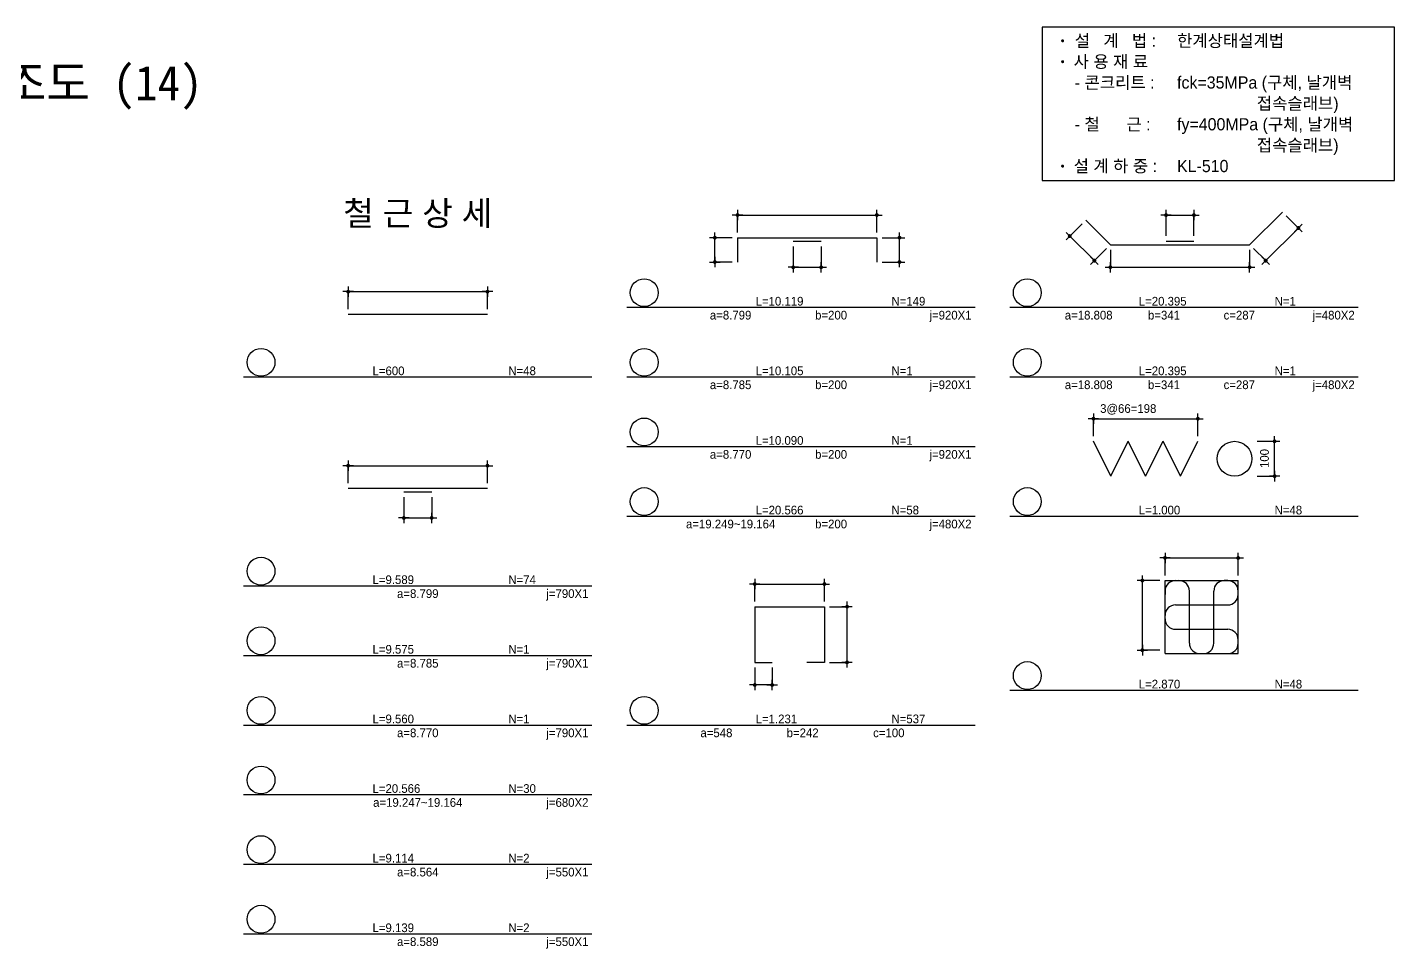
# Model space of a CAD drawing. Extents: x 2629709 to 3675628, y 1179 to 102095.
# Drawn here: x 3613950 to 3633578, y 15215 to 28450 of the extents above; entities that cross this region are included whole.
import ezdxf
from ezdxf.enums import TextEntityAlignment as Align

# ---------------------------------------------------------------- set-up
doc = ezdxf.new("R2010")
doc.units = 0
doc.header["$LTSCALE"] = 550
doc.header["$MEASUREMENT"] = 0
for name, color, linetype in [('CS-DIML', 1, 'CONTINUOUS'), ('CS-DIMS', 1, 'CONTINUOUS'), ('CS-DIMT', 3, 'CONTINUOUS'), ('CS-LEAT', 7, 'CONTINUOUS'), ('CS-NOTE', 3, 'CONTINUOUS'), ('CS-RBAR-EREC', 6, 'CONTINUOUS'), ('CS-RBAR-MAJR', 6, 'CONTINUOUS'), ('CS-SYMB', 3, 'CONTINUOUS'), ('CS-SYMB-LIN3', 1, 'CONTINUOUS'), ('CS-TEXT', 3, 'CONTINUOUS'), ('CZ-TEX1', 6, 'CONTINUOUS'), ('TITLE-TEXT', 7, 'CONTINUOUS')]:
    doc.layers.add(name, color=color, linetype=linetype)
doc.styles.add('A_STANDARD', font='Dotum.ttf')
doc.styles.add('TB_TEXT', font='DotumChe.ttf')
doc.styles.add('돋움', font='Dotum.ttf')

# ---------------------------------------------------------------- blocks, each defined once
blk = doc.blocks.new('CSBSHPE-A00')
at = {"layer": 'CS-DIMS'}
for p, q in [((-20, 8), (-20, 5)), ((20, 8), (20, 5)), ((-18.5, 6.5), (-21.5, 6.5)), ((-20, 1.5), (-20, 6.5)), ((-20, 6.5), (20, 6.5)), ((21.5, 6.5), (18.5, 6.5)), ((20, 1.5), (20, 6.5))]:
    blk.add_line(p, q, dxfattribs=at)
at = {"layer": 'CS-DIMS', "const_width": 0.55}
for points in [[(-19.725, 6.5, 1), (-20.275, 6.5, 1)], [(20.275, 6.5, 1), (19.725, 6.5, 1)]]:
    blk.add_lwpolyline(points, format="xyb", close=True, dxfattribs=at)
at = {"layer": 'CS-RBAR-EREC'}
blk.add_line((-20, 0), (20, 0), dxfattribs=at)
at = {"layer": 'CS-TEXT', "style": 'A_STANDARD', "flags": 1}
blk.add_attdef('A', text='', height=2.5, dxfattribs=at).set_placement((-0.000047, 8.166619), align=Align.CENTER)
blk = doc.blocks.new('CSBNUM1-JEWON')
at = {"layer": 'CS-SYMB-LIN3'}
blk.add_circle((5, 4.2), 4, dxfattribs=at)
at = {"layer": 'CS-TEXT', "style": 'A_STANDARD', "flags": 1}
blk.add_attdef('RB_NO', text='', height=2.5, dxfattribs=at).set_placement((5, 4.2), align=Align.MIDDLE)
for tag, p in [('RB_DIA', (11.5, 1.5)), ('RB_LEN', (1.739, -3.958874))]:
    blk.add_attdef(tag, p, '', height=2.5, dxfattribs=at)
blk = doc.blocks.new('CSBSHPE-A01')
at = {"layer": 'CS-DIMS'}
for p, q in [((-20, 8), (-20, 5)), ((20, 5), (20, 8)), ((-18.5, 6.5), (-21.5, 6.5)), ((-20, 1.5), (-20, 6.5)), ((-20, 6.5), (20, 6.5)), ((18.5, 6.5), (21.5, 6.5)), ((20, 1.5), (20, 6.5)), ((-4, -2.5), (-4, -8.5)), ((4, -2.5), (4, -8.5)), ((-4, -7), (-4, -10)), ((4, -10), (4, -7)), ((-2.5, -8.5), (-5.5, -8.5)), ((-4, -8.5), (4, -8.5)), ((2.5, -8.5), (5.5, -8.5))]:
    blk.add_line(p, q, dxfattribs=at)
at = {"layer": 'CS-DIMS', "const_width": 0.55}
for points in [[(-19.725, 6.5, 1), (-20.275, 6.5, 1)], [(20.275, 6.5, 1), (19.725, 6.5, 1)], [(-3.725, -8.5, 1), (-4.275, -8.5, 1)], [(4.275, -8.5, 1), (3.725, -8.5, 1)]]:
    blk.add_lwpolyline(points, format="xyb", close=True, dxfattribs=at)
at = {"layer": 'CS-RBAR-EREC'}
for p, q in [((-20, 0), (20, 0)), ((-4, -1), (4, -1))]:
    blk.add_line(p, q, dxfattribs=at)
at = {"layer": 'CS-TEXT', "style": 'A_STANDARD', "flags": 1}
for tag, p in [('A', (0, 8.166667)), ('J', (0, -6.833333))]:
    blk.add_attdef(tag, text='', height=2.5, dxfattribs=at).set_placement(p, align=Align.CENTER)
blk = doc.blocks.new('CSBSHPE-D01')
at = {"layer": 'CS-DIMS'}
for p, q in [((-20, 8), (-20, 5)), ((20, 5), (20, 8)), ((-18.5, 6.5), (-21.5, 6.5)), ((-20, 1.5), (-20, 6.5)), ((-20, 6.5), (20, 6.5)), ((18.5, 6.5), (21.5, 6.5)), ((20, 1.5), (20, 6.5)), ((-25, 0), (-28, 0)), ((-26.5, -1.5), (-26.5, 1.5)), ((-26.5, -7), (-26.5, 0)), ((-21.5, 0), (-26.5, 0)), ((21.5, 0), (26.5, 0)), ((25, 0), (28, 0)), ((26.5, -1.5), (26.5, 1.5)), ((26.5, -7), (26.5, 0)), ((-4, -2.5), (-4, -8.5)), ((4, -2.5), (4, -8.5)), ((-28, -7), (-25, -7)), ((-26.5, -5.5), (-26.5, -8.5)), ((-21.5, -7), (-26.5, -7)), ((-4, -7), (-4, -10)), ((4, -10), (4, -7)), ((21.5, -7), (26.5, -7)), ((25, -7), (28, -7)), ((26.5, -8.5), (26.5, -5.5)), ((-2.5, -8.5), (-5.5, -8.5)), ((-4, -8.5), (4, -8.5)), ((2.5, -8.5), (5.5, -8.5))]:
    blk.add_line(p, q, dxfattribs=at)
at = {"layer": 'CS-DIMS', "const_width": 0.55}
for points in [[(-19.725, 6.5, 1), (-20.275, 6.5, 1)], [(20.275, 6.5, 1), (19.725, 6.5, 1)], [(-26.225, 0, 1), (-26.775, 0, 1)], [(26.775, 0, 1), (26.225, 0, 1)], [(-26.225, -7, 1), (-26.775, -7, 1)], [(26.775, -7, 1), (26.225, -7, 1)], [(-3.725, -8.5, 1), (-4.275, -8.5, 1)], [(4.275, -8.5, 1), (3.725, -8.5, 1)]]:
    blk.add_lwpolyline(points, format="xyb", close=True, dxfattribs=at)
at = {"layer": 'CS-RBAR-EREC'}
for p, q in [((-20, 0), (-20, -7)), ((-20, 0), (20, 0)), ((20, 0), (20, -7)), ((-4, -1), (4, -1))]:
    blk.add_line(p, q, dxfattribs=at)
at = {"layer": 'CS-TEXT', "style": 'A_STANDARD', "flags": 1}
for tag, p in [('A', (0, 8.166667)), ('J', (0, -6.833333))]:
    blk.add_attdef(tag, text='', height=2.5, dxfattribs=at).set_placement(p, align=Align.CENTER)
for tag, p in [('B', (-28.166667, -3.430843)), ('C', (24.833333, -3.430843))]:
    blk.add_attdef(tag, text='', height=2.5, rotation=90, dxfattribs=at).set_placement(p, align=Align.CENTER)
blk = doc.blocks.new('CSBSHPE-H02')
at = {"layer": 'CS-DIMS'}
for p, q in [((-10, 8), (-10, 5)), ((10, 5), (10, 8)), ((-8.5, 6.5), (-11.5, 6.5)), ((-10, 1.5), (-10, 6.5)), ((-10, 6.5), (10, 6.5)), ((8.5, 6.5), (11.5, 6.5)), ((10, 1.5), (10, 6.5)), ((11.5, 0), (16.5, 0)), ((18, 0), (15, 0)), ((16.5, -1.5), (16.5, 1.5)), ((16.5, -16), (16.5, 0)), ((16.5, -17.5), (16.5, -14.5)), ((-10, -17.5), (-10, -22.5)), ((-5, -17.5), (-5, -22.5)), ((11.5, -16), (16.5, -16)), ((18, -16), (15, -16)), ((-8.5, -22.5), (-11.5, -22.5)), ((-10, -21), (-10, -24)), ((-5, -22.5), (-10, -22.5)), ((-6.5, -22.5), (-3.5, -22.5)), ((-5, -24), (-5, -21))]:
    blk.add_line(p, q, dxfattribs=at)
at = {"layer": 'CS-DIMS', "const_width": 0.55}
for points in [[(-9.725, 6.5, 1), (-10.275, 6.5, 1)], [(10.275, 6.5, 1), (9.725, 6.5, 1)], [(16.775, 0, 1), (16.225, 0, 1)], [(16.775, -16, 1), (16.225, -16, 1)], [(-9.725, -22.5, 1), (-10.275, -22.5, 1)], [(-4.725, -22.5, 1), (-5.275, -22.5, 1)]]:
    blk.add_lwpolyline(points, format="xyb", close=True, dxfattribs=at)
at = {"layer": 'CS-RBAR-EREC'}
for p, q in [((-10, 0), (10, 0)), ((-10, 0), (-10, -16)), ((10, 0), (10, -16)), ((-10, -16), (-5, -16)), ((10, -16), (5, -16))]:
    blk.add_line(p, q, dxfattribs=at)
at = {"layer": 'CS-TEXT', "style": 'A_STANDARD', "flags": 1}
for tag, p in [('A', (0, 8.166667)), ('C', (-7.5, -20.833333))]:
    blk.add_attdef(tag, text='', height=2.5, dxfattribs=at).set_placement(p, align=Align.CENTER)
blk.add_attdef('B', text='', height=2.5, rotation=90, dxfattribs=at).set_placement((14.833333, -7.930843), align=Align.CENTER)
blk = doc.blocks.new('CSBSHPE-K00')
at = {"layer": 'CS-DIMS'}
for p, q in [((-15, 8), (-15, 5)), ((15, 5), (15, 8)), ((-13.5, 6.5), (-16.5, 6.5)), ((-15, 1.5), (-15, 6.5)), ((-15, 6.5), (15, 6.5)), ((13.5, 6.5), (16.5, 6.5)), ((15, 1.5), (15, 6.5)), ((32.023334, 0), (37.023334, 0)), ((35.523334, 0), (38.523334, 0)), ((37.023334, -1.5), (37.023334, 1.5)), ((37.023334, -10), (37.023334, 0)), ((32.023334, -10), (37.023334, -10)), ((38.523334, -10), (35.523334, -10)), ((37.023334, -8.5), (37.023334, -11.5))]:
    blk.add_line(p, q, dxfattribs=at)
at = {"layer": 'CS-DIMS', "const_width": 0.55}
for points in [[(-14.725, 6.5, 1), (-15.275, 6.5, 1)], [(15.275, 6.5, 1), (14.725, 6.5, 1)], [(37.298334, 0, 1), (36.748334, 0, 1)], [(37.298334, -10, 1), (36.748334, -10, 1)]]:
    blk.add_lwpolyline(points, format="xyb", close=True, dxfattribs=at)
at = {"layer": 'CS-DIMS'}
for centre, start, end in [((37.023334, 0), 90, 270), ((37.023334, 0), 270, 90), ((37.023334, -10), 90, 270), ((37.023334, -10), 270, 90)]:
    blk.add_arc(centre, 0.275, start, end, dxfattribs=at)
at = {"layer": 'CS-RBAR-EREC'}
for p, q in [((-10, -10), (-15, 0)), ((-10, -10), (-5, 0)), ((0, -10), (-5, 0)), ((0, -10), (5, 0)), ((10, -10), (5, 0)), ((10, -10), (15, 0))]:
    blk.add_line(p, q, dxfattribs=at)
blk.add_circle((25.523334, -5), 5, dxfattribs=at)
at = {"layer": 'CS-SYMB', "color": 3, "style": 'A_STANDARD'}
blk.add_text('3@66=198', height=2.5, dxfattribs=at).set_placement((-5, 8.166667), align=Align.CENTER)
blk.add_text('100', height=2.5, rotation=90, dxfattribs=at).set_placement((35.356668, -4.930843), align=Align.CENTER)
blk = doc.blocks.new('CSBSHPE-X08')
at = {"layer": 'CS-DIMS'}
for p, q in [((-9, 13.5), (-12, 13.5)), ((-10.5, 15), (-10.5, 12)), ((-10.5, 8.5), (-10.5, 13.5)), ((-10.5, 13.5), (10.5, 13.5)), ((9, 13.5), (12, 13.5)), ((10.5, 12), (10.5, 15)), ((10.5, 8.5), (10.5, 13.5)), ((-17, 5.5), (-17, 8.5)), ((-15.5, 7), (-18.5, 7)), ((-12, 7), (-17, 7)), ((-17, -13), (-17, 7)), ((-17, -11.5), (-17, -14.5)), ((-18.5, -13), (-15.5, -13)), ((-12, -13), (-17, -13))]:
    blk.add_line(p, q, dxfattribs=at)
at = {"layer": 'CS-DIMS', "const_width": 0.55}
for points in [[(-10.225, 13.5, 1), (-10.775, 13.5, 1)], [(10.775, 13.5, 1), (10.225, 13.5, 1)], [(-16.725, 7, 1), (-17.275, 7, 1)], [(-16.725, -13, 1), (-17.275, -13, 1)]]:
    blk.add_lwpolyline(points, format="xyb", close=True, dxfattribs=at)
at = {"layer": 'CS-RBAR-EREC'}
for p, q in [((-10.5, 7), (10.5, 7)), ((-10.5, -14), (-10.5, 7)), ((-10.5, 4), (-10.5, 3)), ((-7.5, 7), (-6.5, 7)), ((-3.5, -11), (-3.5, 4)), ((3.5, -11), (3.5, 4)), ((7.5, 7), (6.5, 7)), ((10.5, -14), (10.5, 7)), ((10.5, 3), (10.5, 4)), ((-7.5, 0), (7.5, 0)), ((-10.5, -4), (-10.5, -3)), ((-7.5, -7), (7.5, -7)), ((10.5, -11), (10.5, -10)), ((-10.5, -14), (10.5, -14))]:
    blk.add_line(p, q, dxfattribs=at)
for centre, start, end in [((-7.5, 4), 90, 180), ((-6.5, 4), 0, 90), ((6.5, 4), 90, 180), ((7.5, 4), 0, 90), ((-7.5, -3), 90, 180), ((7.5, 3), 270, 360), ((-7.5, -4), 180, 270), ((7.5, -10), 0, 90), ((-0.5, -11), 180, 270), ((0.5, -11), 270, 360), ((7.5, -11), 270, 360)]:
    blk.add_arc(centre, 3, start, end, dxfattribs=at)
at = {"layer": 'CS-TEXT', "style": 'A_STANDARD', "flags": 1}
blk.add_attdef('3@100=300', text='', height=2.5, dxfattribs=at).set_placement((0, 15.167), align=Align.CENTER)
blk.add_attdef('3@100=300', text='', height=2.5, rotation=90, dxfattribs=at).set_placement((-18.667, -2.931), align=Align.CENTER)
blk = doc.blocks.new('CSBSHPE-G82')
at = {"layer": 'CS-DIMS'}
for p, q in [((-2.5, 8.5), (-5.5, 8.5)), ((-4, 7), (-4, 10)), ((-4, 2.5), (-4, 8.5)), ((-4, 8.5), (4, 8.5)), ((2.5, 8.5), (5.5, 8.5)), ((4, 10), (4, 7)), ((4, 2.5), (4, 8.5)), ((30.444402, 8.323082), (33.979936, 4.787548)), ((-28.131728, 6.010408), (-31.667262, 2.474874)), ((24.596194, -4.596194), (33.979936, 4.787548)), ((35.040596, 3.726888), (32.919276, 5.848208)), ((32.919276, 3.726888), (35.040596, 5.848208)), ((-30.606602, 3.535534), (-32.727922, 1.414214)), ((-30.606602, 1.414214), (-32.727922, 3.535534)), ((-24.596194, -4.596194), (-31.667262, 2.474874)), ((-25.656854, -5.656854), (-23.535534, -3.535534)), ((-25.656854, -3.535534), (-23.535534, -5.656854)), ((-21.06066, -1.06066), (-24.596194, -4.596194)), ((-20, -1.5), (-20, -6.5)), ((20, -1.5), (20, -6.5)), ((21.06066, -1.06066), (24.596194, -4.596194)), ((25.656854, -5.656854), (23.535534, -3.535534)), ((23.535534, -5.656854), (25.656854, -3.535534)), ((-21.5, -6.5), (-18.5, -6.5)), ((-20, -8), (-20, -5)), ((-20, -6.5), (20, -6.5)), ((18.5, -6.5), (21.5, -6.5)), ((20, -8), (20, -5))]:
    blk.add_line(p, q, dxfattribs=at)
for points, const_width in [([(-3.725, 8.5, -1), (-4.275, 8.5, -1)], 0.55), ([(3.725, 8.5, -1), (4.275, 8.5, -1)], 0.55), ([(34.254936, 4.787547, 1), (33.704936, 4.787547, 1)], 0.55), ([(-31.392262, 2.474873, 1), (-31.942262, 2.474873, 1)], 0.55), ([(-24.321195, -4.596194, 1), (-24.871193, -4.596194, 1)], 0.549999), ([(-19.725, -6.5, 1), (-20.275, -6.5, 1)], 0.55), ([(20.275, -6.5, 1), (19.725, -6.5, 1)], 0.55), ([(24.871193, -4.596194, 1), (24.321195, -4.596194, 1)], 0.549999)]:
    blk.add_lwpolyline(points, format="xyb", close=True, dxfattribs=dict(at, const_width=const_width))
at = {"layer": 'CS-RBAR-EREC'}
for p, q in [((20, 0), (29.383742, 9.383742)), ((-20, 0), (-27.071068, 7.071068)), ((-20, 0), (20, 0)), ((-4, 1), (4, 1))]:
    blk.add_line(p, q, dxfattribs=at)
at = {"layer": 'CS-TEXT', "style": 'A_STANDARD', "flags": 1}
for tag, p in [('J', (0, 10.166667)), ('B', (0, -4.833333))]:
    blk.add_attdef(tag, text='', height=2.5, dxfattribs=at).set_placement(p, align=Align.CENTER)
for tag, rotation, p in [('A', 315, (-26.904316, 0.06895)), ('C', 45, (28.147626, 1.321638))]:
    blk.add_attdef(tag, text='', height=2.5, rotation=rotation, dxfattribs=at).set_placement(p, align=Align.CENTER)
blk = doc.blocks.new('A$Cc22b2ba3')
at = {"layer": 'CS-LEAT', "linetype": 'ByBlock'}
blk.add_lwpolyline([(-10615, -4900), (-500, -4900), (-500, -500), (-10615, -500)], close=True, dxfattribs=at)
at = {"layer": 'CS-NOTE', "linetype": 'ByBlock', "const_width": 43.7}
for points in [[(-10054, -887, 1), (-10011, -887, 1)], [(-10054, -1487, 1), (-10011, -1487, 1)], [(-10054, -4487, 1), (-10011, -4487, 1)]]:
    blk.add_lwpolyline(points, format="xyb", close=True, dxfattribs=at)
at = {"layer": 'CS-NOTE', "linetype": 'ByBlock', "style": '돋움'}
for s, p in [('설   계   법 : ', (-9684, -1060)), ('한계상태설계법', (-6747, -1060)), ('사 용 재 료', (-9716, -1660)), ('- 콘크리트 :', (-9684, -2260)), ('fck=35MPa (구체, 날개벽', (-6747, -2260)), ('                  접속슬래브)', (-6747, -2860)), ('- 철      근 :', (-9684, -3460)), ('fy=400MPa (구체, 날개벽', (-6747, -3460)), ('                  접속슬래브)', (-6747, -4060)), ('설 계 하 중 :', (-9716, -4660)), ('KL-510', (-6747, -4660))]:
    blk.add_text(s, height=350, dxfattribs=at).set_placement(p)

msp = doc.modelspace()

# ---------------------------------------------------------------- linework, layer by layer
at = {"layer": 'CS-DIML'}
for p, q in [((3622555, 24428), (3627555, 24428)), ((3628055, 24428), (3633055, 24428)), ((3617055, 23428), (3622055, 23428)), ((3622555, 23428), (3627555, 23428)), ((3628055, 23428), (3633055, 23428)), ((3622555, 22428), (3627555, 22428)), ((3622555, 21428), (3627555, 21428)), ((3628055, 21428), (3633055, 21428)), ((3617055, 20428), (3622055, 20428)), ((3617055, 19428), (3622055, 19428)), ((3628055, 18928), (3633055, 18928)), ((3617055, 18428), (3622055, 18428)), ((3622555, 18428), (3627555, 18428)), ((3617055, 17428), (3622055, 17428)), ((3617055, 16428), (3622055, 16428)), ((3617055, 15428), (3622055, 15428))]:
    msp.add_line(p, q, dxfattribs=at)

# ---------------------------------------------------------------- block references
at = {"layer": 'CS-DIMT', "linetype": 'ByBlock', "xscale": 0.5, "yscale": 0.5, "zscale": 0.5}
msp.add_blockref('A$Cc22b2ba3', (3633828, 28700), dxfattribs=at)
at = {"layer": 'CS-RBAR-EREC', "xscale": 50, "yscale": 50, "zscale": 50}
for name, p in [('CSBSHPE-D01', (3625145, 25428)), ('CSBSHPE-G82', (3630497, 25328)), ('CSBSHPE-A00', (3619555, 24328)), ('CSBSHPE-K00', (3630004, 22503)), ('CSBSHPE-A01', (3619555, 21828)), ('CSBSHPE-X08', (3630807, 20153)), ('CSBSHPE-H02', (3624892, 20128))]:
    msp.add_blockref(name, p, dxfattribs=at)
at = {"layer": 'CS-RBAR-MAJR', "xscale": 50, "yscale": 50, "zscale": 50}
for p in [(3622555, 24428), (3628055, 24428), (3617055, 23428), (3622555, 23428), (3628055, 23428), (3622555, 22428), (3622555, 21428), (3628055, 21428), (3617055, 20428), (3617055, 19428), (3628055, 18928), (3617055, 18428), (3622555, 18428), (3617055, 17428), (3617055, 16428), (3617055, 15428)]:
    msp.add_blockref('CSBNUM1-JEWON', p, dxfattribs=at)

# ---------------------------------------------------------------- texts
at = {"layer": 'CS-TEXT', "style": 'A_STANDARD'}
for s, p in [('L=10.119', (3624405, 24453)), ('N=149', (3626355, 24453)), ('L=20.395', (3629905, 24453)), ('N=1', (3631855, 24453)), ('L=600', (3618905, 23453)), ('N=48', (3620855, 23453)), ('L=10.105', (3624405, 23453)), ('N=1', (3626355, 23453)), ('L=20.395', (3629905, 23453)), ('N=1', (3631855, 23453)), ('L=10.090', (3624405, 22453)), ('N=1', (3626355, 22453)), ('L=20.566', (3624405, 21453)), ('N=58', (3626355, 21453)), ('L=1.000', (3629905, 21453)), ('N=48', (3631855, 21453)), ('L=9.589', (3618905, 20453)), ('N=74', (3620855, 20453)), ('L=9.575', (3618905, 19453)), ('N=1', (3620855, 19453)), ('L=2.870', (3629905, 18953)), ('N=48', (3631855, 18953)), ('L=9.560', (3618905, 18453)), ('N=1', (3620855, 18453)), ('L=1.231', (3624405, 18453)), ('N=537', (3626355, 18453)), ('L=20.566', (3618905, 17453)), ('N=30', (3620855, 17453)), ('L=9.114', (3618905, 16453)), ('N=2', (3620855, 16453)), ('L=9.139', (3618905, 15453)), ('N=2', (3620855, 15453))]:
    msp.add_text(s, height=125, dxfattribs=at).set_placement(p)
for s, p in [('a=8.799', (3624046, 24253)), ('b=200', (3625488, 24253)), ('a=18.808', (3629186, 24253)), ('b=341', (3630267, 24253)), ('c=287', (3631348, 24253)), ('a=8.785', (3624046, 23253)), ('b=200', (3625488, 23253)), ('a=18.808', (3629186, 23253)), ('b=341', (3630267, 23253)), ('c=287', (3631348, 23253)), ('a=8.770', (3624046, 22253)), ('b=200', (3625488, 22253)), ('a=19.249~19.164', (3624046, 21253)), ('b=200', (3625488, 21253)), ('a=8.799', (3619555, 20253)), ('a=8.785', (3619555, 19253)), ('a=8.770', (3619555, 18253)), ('a=548', (3623842, 18253)), ('b=242', (3625080, 18253)), ('c=100', (3626317, 18253)), ('a=19.247~19.164', (3619555, 17253)), ('a=8.564', (3619555, 16253)), ('a=8.589', (3619555, 15253))]:
    msp.add_text(s, height=125, dxfattribs=at).set_placement(p, align=Align.CENTER)
for s, p in [('j=920X1', (3627505, 24253)), ('j=480X2', (3633005, 24253)), ('j=920X1', (3627505, 23253)), ('j=480X2', (3633005, 23253)), ('j=920X1', (3627505, 22253)), ('j=480X2', (3627505, 21253)), ('j=790X1', (3622005, 20253)), ('j=790X1', (3622005, 19253)), ('j=790X1', (3622005, 18253)), ('j=680X2', (3622005, 17253)), ('j=550X1', (3622005, 16253)), ('j=550X1', (3622005, 15253))]:
    msp.add_text(s, height=125, dxfattribs=at).set_placement(p, align=Align.RIGHT)
at = {"layer": 'CZ-TEX1', "style": 'A_STANDARD'}
msp.add_text('철 근 상 세', height=350, dxfattribs=at).set_placement((3619555, 25603), align=Align.CENTER)
at = {"layer": 'TITLE-TEXT', "style": 'TB_TEXT'}
msp.add_text('라멘 구조도 (14)', height=500, dxfattribs=at).set_placement((3613928, 27650), align=Align.MIDDLE_CENTER)

doc.saveas('drawing.dxf')
